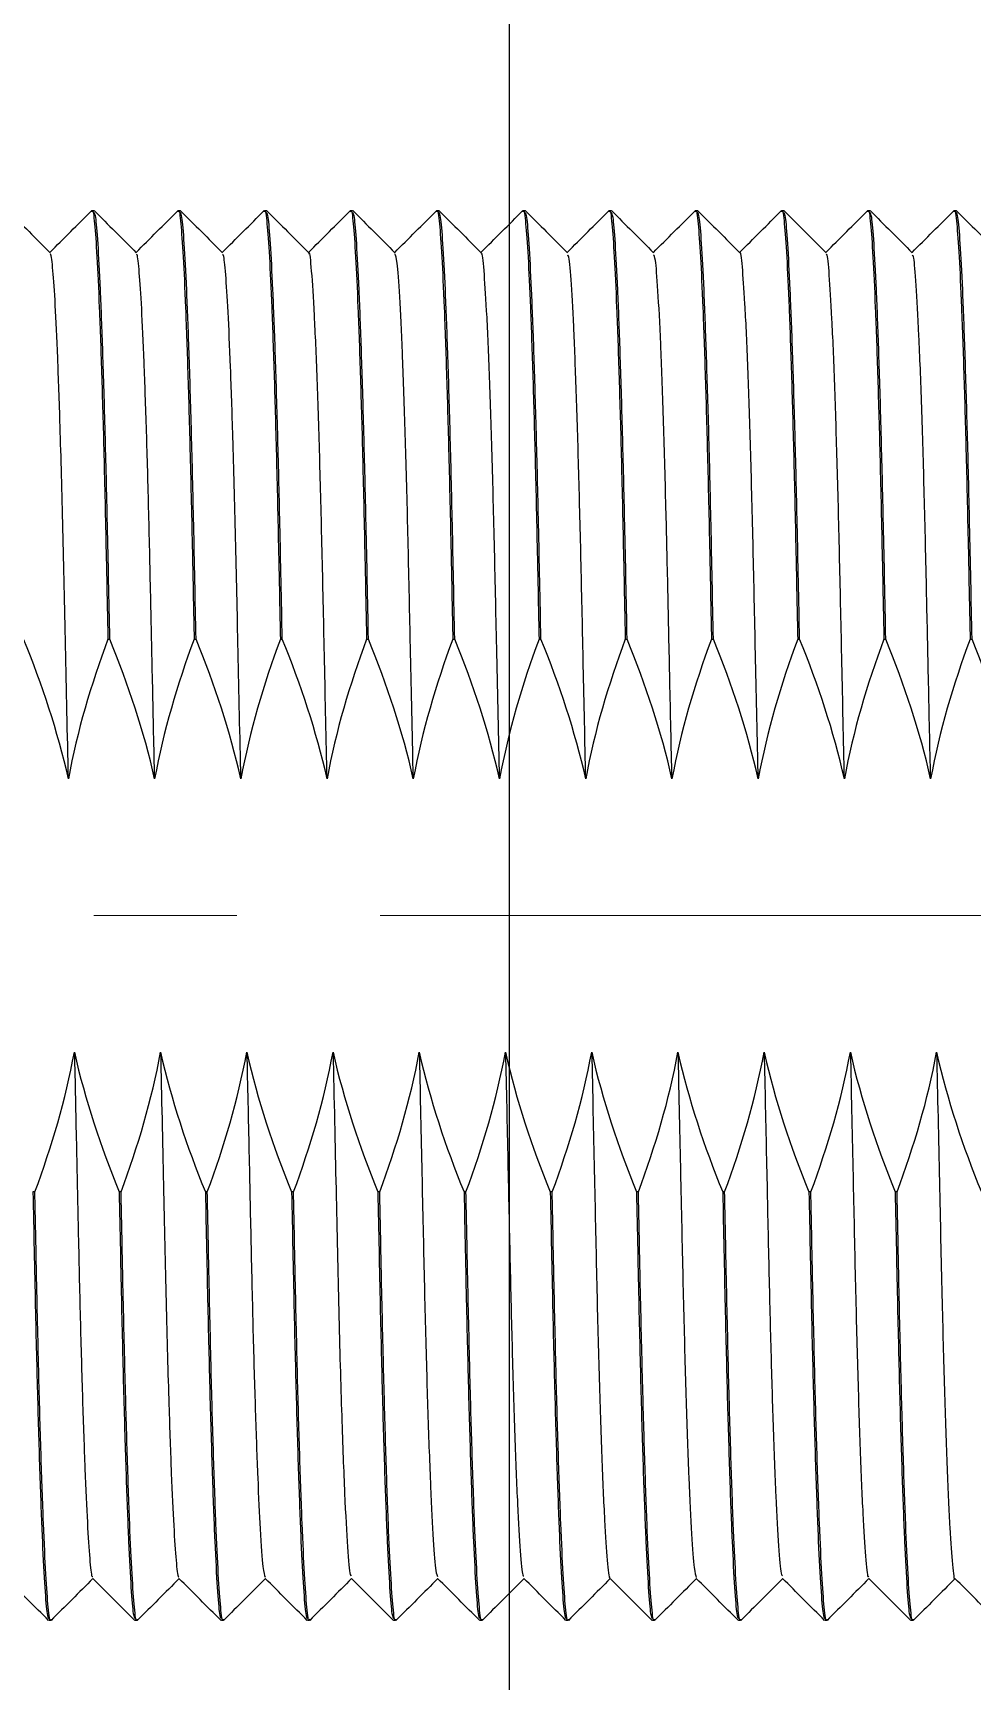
# Model space of a CAD drawing. Extents: x 500 to 100500, y -14500 to 21140.
# Drawn here: x 14910.27 to 14926.92, y -6318.61 to -6289.39 of the extents above; entities that cross this region are included whole.
import ezdxf

# ---------------------------------------------------------------- set-up
doc = ezdxf.new("R2010")
doc.units = 0
doc.linetypes.add('CENTERX2', pattern=[20.32, 12.7, -2.54, 2.54, -2.54])
doc.layers.get('0').update_dxf_attribs({"linetype": 'CONTINUOUS'})

# ---------------------------------------------------------------- blocks, each defined once
blk = doc.blocks.new('Kr2-adsfa2-l065-A$C040E6A72')
for p, q in [((42.248, 25.003), (42.214, 25.003)), ((43.776, 25.003), (43.742, 25.003)), ((45.304, 25.003), (45.27, 25.003)), ((46.833, 25.003), (46.798, 25.003)), ((48.361, 25.003), (48.327, 25.003)), ((49.889, 25.003), (49.855, 25.003)), ((51.417, 25.003), (51.383, 25.003)), ((52.946, 25.003), (52.912, 25.003)), ((54.474, 25.003), (54.44, 25.003)), ((56.002, 25.003), (55.968, 25.003)), ((57.531, 25.003), (57.497, 25.003)), ((41.965, 17.402), (41.931, 17.402)), ((43.494, 17.402), (43.46, 17.402)), ((45.022, 17.402), (44.988, 17.402)), ((46.55, 17.402), (46.516, 17.402)), ((48.078, 17.402), (48.045, 17.402)), ((49.607, 17.402), (49.573, 17.402)), ((51.135, 17.402), (51.101, 17.402)), ((52.663, 17.402), (52.63, 17.402)), ((54.192, 17.402), (54.158, 17.402)), ((55.72, 17.402), (55.686, 17.402)), ((57.248, 17.402), (57.214, 17.402)), ((43.26, 7.604), (43.294, 7.604)), ((44.788, 7.604), (44.822, 7.604)), ((46.317, 7.604), (46.351, 7.604)), ((47.845, 7.604), (47.879, 7.604)), ((49.373, 7.604), (49.407, 7.604)), ((50.902, 7.604), (50.935, 7.604)), ((52.43, 7.604), (52.464, 7.604)), ((53.958, 7.604), (53.992, 7.604)), ((55.487, 7.604), (55.52, 7.604)), ((57.015, 7.604), (57.049, 7.604)), ((58.543, 7.604), (58.577, 7.604)), ((42.978, 0.003), (43.012, 0.003)), ((44.506, 0.003), (44.54, 0.003)), ((46.034, 0.003), (46.068, 0.003)), ((47.563, 0.003), (47.597, 0.003)), ((49.091, 0.003), (49.125, 0.003)), ((50.619, 0.003), (50.653, 0.003)), ((52.148, 0.003), (52.182, 0.003)), ((53.676, 0.003), (53.71, 0.003)), ((55.204, 0.003), (55.238, 0.003)), ((56.732, 0.003), (56.767, 0.003)), ((58.261, 0.003), (58.295, 0.003))]:
    blk.add_line(p, q)
at = {"color": 1, "linetype": 'CENTERX2', "lineweight": 0}
blk.add_line((154.021, 12.503), (0, 12.503), dxfattribs=at)
for points, knots in [([(42.21, 25.001), (42.085, 24.876), (41.836, 24.627), (41.587, 24.378), (41.462, 24.253)], [0, 0, 0, 0, 0.500001, 1, 1, 1, 1]), ([(41.931, 17.402), (41.945, 18.092), (41.972, 19.406), (42.013, 21.107), (42.055, 22.517), (42.098, 23.654), (42.14, 24.454), (42.178, 24.92), (42.2, 24.951), (42.21, 24.965)], [0, 0, 0, 0, 0.160139, 0.30466, 0.453373, 0.597899, 0.746615, 0.891147, 1, 1, 1, 1]), ([(42.248, 24.977), (42.246, 24.985), (42.231, 25.041), (42.203, 24.8), (42.161, 24.243), (42.118, 23.313), (42.075, 22.095), (42.033, 20.588), (41.998, 19.007), (41.975, 17.882), (41.965, 17.402)], [0, 0, 0, 0, 0.02438, 0.166747, 0.313242, 0.455609, 0.602104, 0.74448, 0.890986, 1, 1, 1, 1]), ([(42.995, 24.258), (42.872, 24.381), (42.624, 24.629), (42.376, 24.876), (42.251, 25.001)], [0, 0, 0, 0, 0.497255, 1, 1, 1, 1]), ([(43.738, 25.001), (43.614, 24.876), (43.364, 24.627), (43.115, 24.378), (42.991, 24.253)], [0, 0, 0, 0, 0.500001, 1, 1, 1, 1]), ([(43.46, 17.402), (43.474, 18.092), (43.5, 19.406), (43.541, 21.107), (43.583, 22.517), (43.626, 23.654), (43.669, 24.454), (43.707, 24.92), (43.729, 24.951), (43.738, 24.965)], [0, 0, 0, 0, 0.160139, 0.30466, 0.453373, 0.597899, 0.746615, 0.891147, 1, 1, 1, 1]), ([(43.776, 24.977), (43.774, 24.985), (43.759, 25.041), (43.731, 24.8), (43.689, 24.243), (43.646, 23.313), (43.603, 22.095), (43.561, 20.588), (43.526, 19.007), (43.503, 17.882), (43.494, 17.402)], [0, 0, 0, 0, 0.02438, 0.166747, 0.313242, 0.455609, 0.602104, 0.74448, 0.890986, 1, 1, 1, 1]), ([(44.523, 24.258), (44.4, 24.381), (44.152, 24.629), (43.904, 24.876), (43.78, 25.001)], [0, 0, 0, 0, 0.497255, 1, 1, 1, 1]), ([(45.266, 25.001), (45.142, 24.876), (44.893, 24.627), (44.644, 24.378), (44.519, 24.253)], [0, 0, 0, 0, 0.500001, 1, 1, 1, 1]), ([(44.988, 17.402), (45.002, 18.092), (45.028, 19.406), (45.069, 21.107), (45.111, 22.517), (45.155, 23.654), (45.197, 24.454), (45.235, 24.92), (45.257, 24.951), (45.266, 24.965)], [0, 0, 0, 0, 0.160139, 0.30466, 0.453373, 0.597899, 0.746615, 0.891147, 1, 1, 1, 1]), ([(45.304, 24.977), (45.302, 24.985), (45.287, 25.041), (45.259, 24.8), (45.217, 24.243), (45.174, 23.313), (45.131, 22.095), (45.089, 20.588), (45.054, 19.007), (45.032, 17.882), (45.022, 17.402)], [0, 0, 0, 0, 0.02438, 0.166747, 0.313242, 0.455609, 0.602104, 0.74448, 0.890986, 1, 1, 1, 1]), ([(46.051, 24.258), (45.928, 24.381), (45.68, 24.629), (45.433, 24.876), (45.308, 25.001)], [0, 0, 0, 0, 0.497255, 1, 1, 1, 1]), ([(46.795, 25.001), (46.67, 24.876), (46.421, 24.627), (46.172, 24.378), (46.047, 24.253)], [0, 0, 0, 0, 0.500001, 1, 1, 1, 1]), ([(46.516, 17.402), (46.53, 18.092), (46.556, 19.406), (46.597, 21.107), (46.64, 22.517), (46.683, 23.654), (46.725, 24.454), (46.763, 24.92), (46.785, 24.951), (46.795, 24.965)], [0, 0, 0, 0, 0.160139, 0.30466, 0.453373, 0.597899, 0.746615, 0.891147, 1, 1, 1, 1]), ([(46.833, 24.977), (46.83, 24.985), (46.816, 25.041), (46.787, 24.8), (46.746, 24.243), (46.702, 23.313), (46.66, 22.095), (46.618, 20.588), (46.582, 19.007), (46.56, 17.882), (46.55, 17.402)], [0, 0, 0, 0, 0.02438, 0.166747, 0.313242, 0.455609, 0.602104, 0.74448, 0.890986, 1, 1, 1, 1]), ([(47.58, 24.258), (47.456, 24.381), (47.209, 24.629), (46.961, 24.876), (46.836, 25.001)], [0, 0, 0, 0, 0.497255, 1, 1, 1, 1]), ([(48.323, 25.001), (48.199, 24.876), (47.949, 24.627), (47.7, 24.378), (47.576, 24.253)], [0, 0, 0, 0, 0.500001, 1, 1, 1, 1]), ([(48.045, 17.402), (48.058, 18.092), (48.085, 19.406), (48.126, 21.107), (48.168, 22.517), (48.211, 23.654), (48.254, 24.454), (48.292, 24.92), (48.313, 24.951), (48.323, 24.965)], [0, 0, 0, 0, 0.160139, 0.30466, 0.453373, 0.597899, 0.746615, 0.891147, 1, 1, 1, 1]), ([(48.361, 24.977), (48.359, 24.985), (48.344, 25.041), (48.316, 24.8), (48.274, 24.243), (48.231, 23.313), (48.188, 22.095), (48.146, 20.588), (48.111, 19.007), (48.088, 17.882), (48.078, 17.402)], [0, 0, 0, 0, 0.02438, 0.166747, 0.313242, 0.455609, 0.602104, 0.74448, 0.890986, 1, 1, 1, 1]), ([(49.108, 24.258), (48.985, 24.381), (48.737, 24.629), (48.489, 24.876), (48.365, 25.001)], [0, 0, 0, 0, 0.497255, 1, 1, 1, 1]), ([(49.851, 25.001), (49.727, 24.876), (49.478, 24.627), (49.228, 24.378), (49.104, 24.253)], [0, 0, 0, 0, 0.500001, 1, 1, 1, 1]), ([(49.573, 17.402), (49.587, 18.092), (49.613, 19.406), (49.654, 21.107), (49.696, 22.517), (49.739, 23.654), (49.782, 24.454), (49.82, 24.92), (49.842, 24.951), (49.851, 24.965)], [0, 0, 0, 0, 0.160139, 0.30466, 0.453373, 0.597899, 0.746615, 0.891147, 1, 1, 1, 1]), ([(49.889, 24.977), (49.887, 24.985), (49.872, 25.041), (49.844, 24.8), (49.802, 24.243), (49.759, 23.313), (49.716, 22.095), (49.674, 20.588), (49.639, 19.007), (49.616, 17.882), (49.607, 17.402)], [0, 0, 0, 0, 0.0243804, 0.1667468, 0.3132418, 0.4556089, 0.602104, 0.7444802, 0.8909859, 1, 1, 1, 1]), ([(50.636, 24.258), (50.513, 24.381), (50.265, 24.629), (50.017, 24.876), (49.893, 25.001)], [0, 0, 0, 0, 0.497255, 1, 1, 1, 1]), ([(51.38, 25.001), (51.255, 24.876), (51.006, 24.627), (50.757, 24.378), (50.632, 24.253)], [0, 0, 0, 0, 0.500001, 1, 1, 1, 1]), ([(51.101, 17.402), (51.115, 18.092), (51.141, 19.406), (51.182, 21.107), (51.224, 22.517), (51.268, 23.654), (51.31, 24.454), (51.348, 24.92), (51.37, 24.951), (51.379, 24.965)], [0, 0, 0, 0, 0.1601388, 0.3046605, 0.4533732, 0.5978985, 0.7466146, 0.8911471, 1, 1, 1, 1]), ([(51.417, 24.977), (51.415, 24.985), (51.401, 25.041), (51.372, 24.8), (51.331, 24.243), (51.287, 23.313), (51.245, 22.095), (51.203, 20.588), (51.167, 19.007), (51.145, 17.882), (51.135, 17.402)], [0, 0, 0, 0, 0.02438, 0.166747, 0.313242, 0.455609, 0.602104, 0.74448, 0.890986, 1, 1, 1, 1]), ([(52.165, 24.258), (52.041, 24.381), (51.794, 24.629), (51.546, 24.876), (51.421, 25.001)], [0, 0, 0, 0, 0.497255, 1, 1, 1, 1]), ([(52.908, 25.001), (52.783, 24.876), (52.534, 24.627), (52.285, 24.378), (52.161, 24.253)], [0, 0, 0, 0, 0.500001, 1, 1, 1, 1]), ([(52.63, 17.402), (52.643, 18.092), (52.67, 19.406), (52.711, 21.107), (52.753, 22.517), (52.796, 23.654), (52.839, 24.454), (52.876, 24.92), (52.898, 24.951), (52.908, 24.965)], [0, 0, 0, 0, 0.1601388, 0.3046605, 0.4533732, 0.5978985, 0.7466146, 0.8911471, 1, 1, 1, 1]), ([(52.946, 24.977), (52.944, 24.985), (52.929, 25.041), (52.901, 24.8), (52.859, 24.243), (52.816, 23.313), (52.773, 22.095), (52.731, 20.588), (52.696, 19.007), (52.673, 17.882), (52.663, 17.402)], [0, 0, 0, 0, 0.02438, 0.166747, 0.313242, 0.455609, 0.602104, 0.74448, 0.890986, 1, 1, 1, 1]), ([(53.693, 24.258), (53.57, 24.381), (53.322, 24.629), (53.074, 24.876), (52.949, 25.001)], [0, 0, 0, 0, 0.497255, 1, 1, 1, 1]), ([(54.436, 25.001), (54.312, 24.876), (54.063, 24.627), (53.813, 24.378), (53.689, 24.253)], [0, 0, 0, 0, 0.500001, 1, 1, 1, 1]), ([(54.158, 17.402), (54.172, 18.092), (54.198, 19.406), (54.239, 21.107), (54.281, 22.517), (54.324, 23.654), (54.367, 24.454), (54.405, 24.92), (54.427, 24.951), (54.436, 24.965)], [0, 0, 0, 0, 0.160139, 0.30466, 0.453373, 0.597899, 0.746615, 0.891147, 1, 1, 1, 1]), ([(54.474, 24.977), (54.472, 24.985), (54.457, 25.041), (54.429, 24.8), (54.387, 24.243), (54.344, 23.313), (54.301, 22.095), (54.259, 20.588), (54.224, 19.007), (54.201, 17.882), (54.192, 17.402)], [0, 0, 0, 0, 0.02438, 0.166747, 0.313242, 0.455609, 0.602104, 0.74448, 0.890986, 1, 1, 1, 1]), ([(55.221, 24.258), (55.098, 24.381), (54.85, 24.629), (54.602, 24.876), (54.478, 25.001)], [0, 0, 0, 0, 0.497255, 1, 1, 1, 1]), ([(55.965, 25.001), (55.84, 24.876), (55.591, 24.627), (55.342, 24.378), (55.217, 24.253)], [0, 0, 0, 0, 0.500001, 1, 1, 1, 1]), ([(55.686, 17.402), (55.7, 18.092), (55.726, 19.406), (55.767, 21.107), (55.809, 22.517), (55.853, 23.654), (55.895, 24.454), (55.933, 24.92), (55.955, 24.951), (55.964, 24.965)], [0, 0, 0, 0, 0.1601388, 0.3046605, 0.4533732, 0.5978985, 0.7466146, 0.8911471, 1, 1, 1, 1]), ([(56.002, 24.977), (56, 24.985), (55.985, 25.041), (55.957, 24.8), (55.915, 24.243), (55.872, 23.313), (55.83, 22.095), (55.788, 20.588), (55.752, 19.007), (55.73, 17.882), (55.72, 17.402)], [0, 0, 0, 0, 0.02438, 0.166747, 0.313242, 0.455609, 0.602104, 0.74448, 0.890986, 1, 1, 1, 1]), ([(56.749, 24.258), (56.626, 24.381), (56.378, 24.629), (56.131, 24.876), (56.006, 25.001)], [0, 0, 0, 0, 0.497255, 1, 1, 1, 1]), ([(57.493, 25.001), (57.368, 24.876), (57.119, 24.627), (56.87, 24.378), (56.745, 24.253)], [0, 0, 0, 0, 0.500001, 1, 1, 1, 1]), ([(57.214, 17.402), (57.228, 18.092), (57.255, 19.406), (57.296, 21.107), (57.338, 22.517), (57.381, 23.654), (57.423, 24.454), (57.461, 24.92), (57.483, 24.951), (57.493, 24.965)], [0, 0, 0, 0, 0.1601388, 0.3046605, 0.4533732, 0.5978985, 0.7466146, 0.8911471, 1, 1, 1, 1]), ([(57.531, 24.977), (57.529, 24.985), (57.514, 25.041), (57.486, 24.8), (57.444, 24.243), (57.401, 23.313), (57.358, 22.095), (57.316, 20.588), (57.281, 19.007), (57.258, 17.882), (57.248, 17.402)], [0, 0, 0, 0, 0.02438, 0.166747, 0.313242, 0.455609, 0.602104, 0.74448, 0.890986, 1, 1, 1, 1]), ([(58.278, 24.258), (58.155, 24.381), (57.907, 24.629), (57.659, 24.876), (57.534, 25.001)], [0, 0, 0, 0, 0.497255, 1, 1, 1, 1]), ([(59.021, 25.001), (58.897, 24.876), (58.647, 24.627), (58.398, 24.378), (58.274, 24.253)], [0, 0, 0, 0, 0.500001, 1, 1, 1, 1]), ([(45.722, 14.927), (45.725, 15.064), (45.743, 15.909), (45.776, 17.4), (45.816, 19.279), (45.86, 20.946), (45.908, 22.345), (45.956, 23.412), (46.003, 24.034), (46.032, 24.298), (46.047, 24.248), (46.047, 24.246)], [0, 0, 0, 0, 0.026771, 0.164562, 0.298448, 0.436017, 0.576886, 0.718608, 0.858645, 0.994634, 1, 1, 1, 1]), ([(50.307, 14.927), (50.323, 15.671), (50.354, 17.098), (50.395, 19.034), (50.439, 20.734), (50.486, 22.173), (50.535, 23.289), (50.582, 23.974), (50.614, 24.276), (50.63, 24.232), (50.632, 24.226)], [0, 0, 0, 0, 0.146062, 0.280091, 0.417043, 0.557608, 0.699369, 0.839785, 0.976455, 1, 1, 1, 1]), ([(53.363, 14.927), (53.379, 15.628), (53.409, 17.008), (53.449, 18.908), (53.492, 20.611), (53.539, 22.064), (53.588, 23.232), (53.637, 23.965), (53.67, 24.29), (53.687, 24.236), (53.689, 24.23)], [0, 0, 0, 0, 0.137622, 0.270838, 0.406482, 0.545858, 0.686621, 0.836513, 0.982212, 1, 1, 1, 1]), ([(42.665, 14.927), (42.678, 15.5), (42.702, 16.631), (42.739, 18.335), (42.777, 20.014), (42.824, 21.576), (42.872, 22.844), (42.92, 23.722), (42.96, 24.191), (42.982, 24.204), (42.99, 24.209)], [0, 0, 0, 0, 0.112235, 0.221491, 0.356202, 0.495421, 0.63693, 0.778212, 0.916772, 1, 1, 1, 1]), ([(44.194, 14.927), (44.209, 15.616), (44.238, 16.973), (44.278, 18.844), (44.32, 20.526), (44.366, 21.983), (44.414, 23.143), (44.461, 23.897), (44.496, 24.249), (44.515, 24.219), (44.519, 24.211)], [0, 0, 0, 0, 0.13526, 0.266203, 0.399281, 0.536073, 0.677802, 0.81857, 0.95594, 1, 1, 1, 1]), ([(47.25, 14.927), (47.263, 15.513), (47.288, 16.669), (47.322, 18.282), (47.359, 19.872), (47.402, 21.379), (47.45, 22.692), (47.498, 23.627), (47.541, 24.161), (47.565, 24.201), (47.575, 24.218)], [0, 0, 0, 0, 0.114821, 0.226496, 0.337612, 0.476323, 0.617653, 0.759102, 0.898157, 1, 1, 1, 1]), ([(48.778, 14.927), (48.793, 15.601), (48.822, 16.928), (48.861, 18.76), (48.902, 20.415), (48.946, 21.848), (48.993, 23.019), (49.04, 23.819), (49.077, 24.223), (49.097, 24.21), (49.104, 24.206)], [0, 0, 0, 0, 0.13221, 0.260233, 0.390003, 0.523455, 0.658546, 0.79958, 0.937532, 1, 1, 1, 1]), ([(51.835, 14.927), (51.845, 15.405), (51.866, 16.352), (51.9, 17.903), (51.935, 19.548), (51.981, 21.177), (52.028, 22.534), (52.077, 23.524), (52.122, 24.128), (52.148, 24.201), (52.16, 24.235)], [0, 0, 0, 0, 0.093549, 0.185162, 0.319083, 0.457251, 0.598361, 0.739937, 0.879452, 1, 1, 1, 1]), ([(54.892, 14.927), (54.908, 15.691), (54.941, 17.195), (54.984, 19.246), (55.03, 20.94), (55.075, 22.271), (55.118, 23.25), (55.16, 23.901), (55.193, 24.225), (55.211, 24.218), (55.217, 24.216)], [0, 0, 0, 0, 0.149987, 0.295261, 0.444432, 0.569702, 0.695746, 0.820775, 0.94308, 1, 1, 1, 1]), ([(56.42, 14.927), (56.432, 15.474), (56.455, 16.555), (56.49, 18.146), (56.524, 19.687), (56.564, 21.128), (56.607, 22.354), (56.65, 23.311), (56.692, 23.935), (56.723, 24.237), (56.741, 24.222), (56.745, 24.217)], [0, 0, 0, 0, 0.107131, 0.211596, 0.330843, 0.453819, 0.579172, 0.705167, 0.830015, 0.952022, 1, 1, 1, 1]), ([(57.948, 14.927), (57.966, 15.721), (58, 17.284), (58.045, 19.407), (58.092, 21.123), (58.138, 22.434), (58.181, 23.37), (58.223, 23.968), (58.254, 24.248), (58.27, 24.226), (58.274, 24.22)], [0, 0, 0, 0, 0.155946, 0.307127, 0.462851, 0.588362, 0.714382, 0.839125, 0.960908, 1, 1, 1, 1]), ([(42.56, 10.078), (42.543, 9.304), (42.51, 7.78), (42.467, 5.767), (42.421, 4.047), (42.374, 2.651), (42.325, 1.587), (42.279, 0.968), (42.249, 0.706), (42.235, 0.756), (42.235, 0.758)], [0, 0, 0, 0, 0.152106, 0.299473, 0.437096, 0.578, 0.719736, 0.859767, 0.995731, 1, 1, 1, 1]), ([(44.088, 10.078), (44.073, 9.383), (44.043, 8.013), (44.004, 6.126), (43.961, 4.432), (43.915, 2.983), (43.867, 1.842), (43.82, 1.102), (43.786, 0.755), (43.767, 0.786), (43.763, 0.793)], [0, 0, 0, 0, 0.13655, 0.268733, 0.403213, 0.541418, 0.681063, 0.819719, 0.957052, 1, 1, 1, 1]), ([(45.617, 10.078), (45.603, 9.437), (45.575, 8.175), (45.538, 6.424), (45.5, 4.831), (45.457, 3.379), (45.41, 2.153), (45.362, 1.278), (45.322, 0.812), (45.3, 0.801), (45.292, 0.797)], [0, 0, 0, 0, 0.125696, 0.247541, 0.370274, 0.49659, 0.638105, 0.779372, 0.917899, 1, 1, 1, 1]), ([(47.145, 10.078), (47.135, 9.603), (47.114, 8.662), (47.081, 7.116), (47.045, 5.472), (47, 3.841), (46.952, 2.482), (46.904, 1.488), (46.859, 0.88), (46.832, 0.804), (46.82, 0.769)], [0, 0, 0, 0, 0.092981, 0.184054, 0.317964, 0.456097, 0.597193, 0.738775, 0.878316, 1, 1, 1, 1]), ([(48.673, 10.078), (48.658, 9.366), (48.627, 7.964), (48.587, 6.036), (48.543, 4.314), (48.495, 2.854), (48.446, 1.726), (48.399, 1.035), (48.367, 0.731), (48.35, 0.774), (48.348, 0.781)], [0, 0, 0, 0, 0.139854, 0.275226, 0.413303, 0.555122, 0.698204, 0.838641, 0.97535, 1, 1, 1, 1]), ([(50.202, 10.078), (50.187, 9.428), (50.16, 8.146), (50.122, 6.372), (50.082, 4.712), (50.037, 3.227), (49.988, 2.008), (49.94, 1.191), (49.903, 0.784), (49.883, 0.796), (49.876, 0.799)], [0, 0, 0, 0, 0.127599, 0.25124, 0.376023, 0.515731, 0.657376, 0.798426, 0.936412, 1, 1, 1, 1]), ([(51.73, 10.078), (51.723, 9.742), (51.7, 8.706), (51.665, 7.06), (51.624, 5.236), (51.578, 3.638), (51.53, 2.323), (51.482, 1.384), (51.44, 0.847), (51.415, 0.804), (51.405, 0.786)], [0, 0, 0, 0, 0.065771, 0.202236, 0.336437, 0.475126, 0.616455, 0.757923, 0.897018, 1, 1, 1, 1]), ([(53.258, 10.078), (53.24, 9.255), (53.205, 7.632), (53.158, 5.439), (53.106, 3.607), (53.053, 2.187), (53.002, 1.256), (52.962, 0.789), (52.94, 0.802), (52.933, 0.806)], [0, 0, 0, 0, 0.161927, 0.319098, 0.481416, 0.632311, 0.783041, 0.930585, 1, 1, 1, 1]), ([(54.787, 10.078), (54.774, 9.485), (54.748, 8.316), (54.713, 6.652), (54.677, 5.094), (54.636, 3.681), (54.593, 2.49), (54.548, 1.53), (54.502, 0.89), (54.474, 0.811), (54.461, 0.775)], [0, 0, 0, 0, 0.11616, 0.229086, 0.348819, 0.47225, 0.597811, 0.723748, 0.872789, 1, 1, 1, 1]), ([(56.315, 10.078), (56.298, 9.285), (56.264, 7.721), (56.218, 5.599), (56.171, 3.883), (56.125, 2.572), (56.082, 1.636), (56.04, 1.037), (56.01, 0.758), (55.993, 0.78), (55.989, 0.785)], [0, 0, 0, 0, 0.155946, 0.307127, 0.462851, 0.588362, 0.714382, 0.839125, 0.960908, 1, 1, 1, 1]), ([(57.843, 10.078), (57.831, 9.531), (57.808, 8.45), (57.774, 6.86), (57.739, 5.319), (57.699, 3.878), (57.656, 2.652), (57.613, 1.695), (57.571, 1.07), (57.54, 0.769), (57.523, 0.784), (57.518, 0.788)], [0, 0, 0, 0, 0.107131, 0.211596, 0.330843, 0.453819, 0.579172, 0.705167, 0.830015, 0.952022, 1, 1, 1, 1]), ([(42.978, 0.028), (42.98, 0.02), (42.995, -0.035), (43.023, 0.206), (43.065, 0.762), (43.108, 1.692), (43.151, 2.91), (43.193, 4.418), (43.228, 5.999), (43.25, 7.124), (43.26, 7.604)], [0, 0, 0, 0, 0.0243804, 0.1667468, 0.3132418, 0.4556089, 0.602104, 0.7444802, 0.8909859, 1, 1, 1, 1]), ([(43.294, 7.604), (43.28, 6.913), (43.254, 5.599), (43.213, 3.898), (43.171, 2.489), (43.127, 1.352), (43.085, 0.552), (43.047, 0.086), (43.025, 0.054), (43.016, 0.04)], [0, 0, 0, 0, 0.160139, 0.30466, 0.453373, 0.597899, 0.746615, 0.891147, 1, 1, 1, 1]), ([(44.506, 0.028), (44.508, 0.02), (44.523, -0.035), (44.551, 0.206), (44.593, 0.762), (44.636, 1.692), (44.679, 2.91), (44.721, 4.418), (44.756, 5.999), (44.779, 7.124), (44.788, 7.604)], [0, 0, 0, 0, 0.02438, 0.166747, 0.313242, 0.455609, 0.602104, 0.74448, 0.890986, 1, 1, 1, 1]), ([(44.822, 7.604), (44.808, 6.913), (44.782, 5.599), (44.741, 3.898), (44.699, 2.489), (44.656, 1.352), (44.613, 0.552), (44.575, 0.086), (44.553, 0.054), (44.544, 0.04)], [0, 0, 0, 0, 0.160139, 0.30466, 0.453373, 0.597899, 0.746615, 0.891147, 1, 1, 1, 1]), ([(46.034, 0.028), (46.036, 0.02), (46.051, -0.035), (46.079, 0.206), (46.121, 0.762), (46.164, 1.692), (46.207, 2.91), (46.249, 4.418), (46.284, 5.999), (46.307, 7.124), (46.317, 7.604)], [0, 0, 0, 0, 0.02438, 0.166747, 0.313242, 0.455609, 0.602104, 0.74448, 0.890986, 1, 1, 1, 1]), ([(46.351, 7.604), (46.337, 6.913), (46.31, 5.599), (46.269, 3.898), (46.227, 2.489), (46.184, 1.352), (46.142, 0.552), (46.104, 0.086), (46.082, 0.054), (46.072, 0.04)], [0, 0, 0, 0, 0.1601388, 0.3046605, 0.4533732, 0.5978985, 0.7466146, 0.8911471, 1, 1, 1, 1]), ([(47.563, 0.028), (47.565, 0.02), (47.58, -0.035), (47.608, 0.206), (47.65, 0.762), (47.693, 1.692), (47.735, 2.91), (47.777, 4.418), (47.813, 5.999), (47.835, 7.124), (47.845, 7.604)], [0, 0, 0, 0, 0.02438, 0.166747, 0.313242, 0.455609, 0.602104, 0.74448, 0.890986, 1, 1, 1, 1]), ([(47.879, 7.604), (47.865, 6.913), (47.839, 5.599), (47.798, 3.898), (47.756, 2.489), (47.712, 1.352), (47.67, 0.552), (47.632, 0.086), (47.61, 0.054), (47.601, 0.04)], [0, 0, 0, 0, 0.1601388, 0.3046605, 0.4533732, 0.5978985, 0.7466146, 0.8911471, 1, 1, 1, 1]), ([(49.091, 0.028), (49.093, 0.02), (49.108, -0.035), (49.136, 0.206), (49.178, 0.762), (49.221, 1.692), (49.264, 2.91), (49.306, 4.418), (49.341, 5.999), (49.364, 7.124), (49.373, 7.604)], [0, 0, 0, 0, 0.02438, 0.166747, 0.313242, 0.455609, 0.602104, 0.74448, 0.890986, 1, 1, 1, 1]), ([(49.407, 7.604), (49.393, 6.913), (49.367, 5.599), (49.326, 3.898), (49.284, 2.489), (49.241, 1.352), (49.198, 0.552), (49.16, 0.086), (49.138, 0.054), (49.129, 0.04)], [0, 0, 0, 0, 0.1601388, 0.3046605, 0.4533732, 0.5978985, 0.7466146, 0.8911471, 1, 1, 1, 1]), ([(50.619, 0.028), (50.621, 0.02), (50.636, -0.035), (50.664, 0.206), (50.706, 0.762), (50.749, 1.692), (50.792, 2.91), (50.834, 4.418), (50.869, 5.999), (50.892, 7.124), (50.902, 7.604)], [0, 0, 0, 0, 0.0243804, 0.1667468, 0.3132418, 0.4556089, 0.602104, 0.7444802, 0.8909859, 1, 1, 1, 1]), ([(50.935, 7.604), (50.922, 6.913), (50.895, 5.599), (50.854, 3.898), (50.812, 2.489), (50.769, 1.352), (50.726, 0.552), (50.689, 0.086), (50.667, 0.054), (50.657, 0.04)], [0, 0, 0, 0, 0.160139, 0.30466, 0.453373, 0.597899, 0.746615, 0.891147, 1, 1, 1, 1]), ([(52.148, 0.028), (52.15, 0.02), (52.164, -0.035), (52.193, 0.206), (52.234, 0.762), (52.278, 1.692), (52.32, 2.91), (52.362, 4.418), (52.398, 5.999), (52.42, 7.124), (52.43, 7.604)], [0, 0, 0, 0, 0.02438, 0.166747, 0.313242, 0.455609, 0.602104, 0.74448, 0.890986, 1, 1, 1, 1]), ([(52.464, 7.604), (52.45, 6.913), (52.424, 5.599), (52.383, 3.898), (52.341, 2.489), (52.297, 1.352), (52.255, 0.552), (52.217, 0.086), (52.195, 0.054), (52.186, 0.04)], [0, 0, 0, 0, 0.160139, 0.30466, 0.453373, 0.597899, 0.746615, 0.891147, 1, 1, 1, 1]), ([(53.676, 0.028), (53.678, 0.02), (53.693, -0.035), (53.721, 0.206), (53.763, 0.762), (53.806, 1.692), (53.849, 2.91), (53.891, 4.418), (53.926, 5.999), (53.949, 7.124), (53.958, 7.604)], [0, 0, 0, 0, 0.0243804, 0.1667468, 0.3132418, 0.4556089, 0.602104, 0.7444802, 0.8909859, 1, 1, 1, 1]), ([(53.992, 7.604), (53.978, 6.913), (53.952, 5.599), (53.911, 3.898), (53.869, 2.489), (53.826, 1.352), (53.783, 0.552), (53.745, 0.086), (53.723, 0.054), (53.714, 0.04)], [0, 0, 0, 0, 0.160139, 0.30466, 0.453373, 0.597899, 0.746615, 0.891147, 1, 1, 1, 1]), ([(55.204, 0.028), (55.206, 0.02), (55.221, -0.035), (55.249, 0.206), (55.291, 0.762), (55.334, 1.692), (55.377, 2.91), (55.419, 4.418), (55.454, 5.999), (55.477, 7.124), (55.487, 7.604)], [0, 0, 0, 0, 0.02438, 0.166747, 0.313242, 0.455609, 0.602104, 0.74448, 0.890986, 1, 1, 1, 1]), ([(55.52, 7.604), (55.507, 6.913), (55.48, 5.599), (55.439, 3.898), (55.397, 2.489), (55.354, 1.352), (55.311, 0.552), (55.273, 0.086), (55.252, 0.054), (55.242, 0.04)], [0, 0, 0, 0, 0.1601388, 0.3046605, 0.4533732, 0.5978985, 0.7466146, 0.8911471, 1, 1, 1, 1]), ([(56.732, 0.028), (56.735, 0.02), (56.749, -0.035), (56.778, 0.206), (56.819, 0.762), (56.863, 1.692), (56.905, 2.91), (56.947, 4.418), (56.983, 5.999), (57.005, 7.124), (57.015, 7.604)], [0, 0, 0, 0, 0.0243804, 0.1667468, 0.3132418, 0.4556089, 0.602104, 0.7444802, 0.8909859, 1, 1, 1, 1]), ([(57.049, 7.604), (57.035, 6.913), (57.009, 5.599), (56.968, 3.898), (56.925, 2.489), (56.882, 1.352), (56.84, 0.552), (56.802, 0.086), (56.78, 0.054), (56.77, 0.04)], [0, 0, 0, 0, 0.160139, 0.30466, 0.453373, 0.597899, 0.746615, 0.891147, 1, 1, 1, 1]), ([(58.261, 0.028), (58.263, 0.02), (58.278, -0.035), (58.306, 0.206), (58.348, 0.762), (58.391, 1.692), (58.434, 2.91), (58.476, 4.418), (58.511, 5.999), (58.533, 7.124), (58.543, 7.604)], [0, 0, 0, 0, 0.0243804, 0.1667468, 0.3132418, 0.4556089, 0.602104, 0.7444802, 0.8909859, 1, 1, 1, 1]), ([(58.577, 7.604), (58.563, 6.913), (58.537, 5.599), (58.496, 3.898), (58.454, 2.489), (58.41, 1.352), (58.368, 0.552), (58.33, 0.086), (58.308, 0.054), (58.299, 0.04)], [0, 0, 0, 0, 0.1601388, 0.3046605, 0.4533732, 0.5978985, 0.7466146, 0.8911471, 1, 1, 1, 1]), ([(41.487, 0.005), (41.612, 0.129), (41.861, 0.378), (42.11, 0.627), (42.235, 0.752)], [0, 0, 0, 0, 0.500001, 1, 1, 1, 1]), ([(42.231, 0.748), (42.354, 0.625), (42.602, 0.377), (42.849, 0.129), (42.974, 0.005)], [0, 0, 0, 0, 0.497255, 1, 1, 1, 1]), ([(43.015, 0.005), (43.14, 0.129), (43.389, 0.378), (43.638, 0.627), (43.763, 0.752)], [0, 0, 0, 0, 0.500001, 1, 1, 1, 1]), ([(43.759, 0.748), (43.882, 0.625), (44.13, 0.377), (44.378, 0.129), (44.502, 0.005)], [0, 0, 0, 0, 0.497255, 1, 1, 1, 1]), ([(44.544, 0.005), (44.668, 0.129), (44.918, 0.378), (45.167, 0.627), (45.291, 0.752)], [0, 0, 0, 0, 0.500001, 1, 1, 1, 1]), ([(45.287, 0.748), (45.41, 0.625), (45.658, 0.377), (45.906, 0.129), (46.031, 0.005)], [0, 0, 0, 0, 0.497255, 1, 1, 1, 1]), ([(46.072, 0.005), (46.197, 0.129), (46.446, 0.378), (46.695, 0.627), (46.82, 0.752)], [0, 0, 0, 0, 0.500001, 1, 1, 1, 1]), ([(46.816, 0.748), (46.939, 0.625), (47.187, 0.377), (47.434, 0.129), (47.559, 0.005)], [0, 0, 0, 0, 0.497255, 1, 1, 1, 1]), ([(47.6, 0.005), (47.725, 0.129), (47.974, 0.378), (48.223, 0.627), (48.348, 0.752)], [0, 0, 0, 0, 0.500001, 1, 1, 1, 1]), ([(48.344, 0.748), (48.467, 0.625), (48.715, 0.377), (48.963, 0.129), (49.087, 0.005)], [0, 0, 0, 0, 0.497255, 1, 1, 1, 1]), ([(49.129, 0.005), (49.253, 0.129), (49.502, 0.378), (49.752, 0.627), (49.876, 0.752)], [0, 0, 0, 0, 0.500001, 1, 1, 1, 1]), ([(49.872, 0.748), (49.995, 0.625), (50.243, 0.377), (50.491, 0.129), (50.616, 0.005)], [0, 0, 0, 0, 0.497255, 1, 1, 1, 1]), ([(50.657, 0.005), (50.782, 0.129), (51.031, 0.378), (51.28, 0.627), (51.405, 0.752)], [0, 0, 0, 0, 0.500001, 1, 1, 1, 1]), ([(51.4, 0.748), (51.524, 0.625), (51.771, 0.377), (52.019, 0.129), (52.144, 0.005)], [0, 0, 0, 0, 0.497255, 1, 1, 1, 1]), ([(52.185, 0.005), (52.31, 0.129), (52.559, 0.378), (52.808, 0.627), (52.933, 0.752)], [0, 0, 0, 0, 0.500001, 1, 1, 1, 1]), ([(52.929, 0.748), (53.052, 0.625), (53.3, 0.377), (53.548, 0.129), (53.672, 0.005)], [0, 0, 0, 0, 0.497255, 1, 1, 1, 1]), ([(53.714, 0.005), (53.838, 0.129), (54.087, 0.378), (54.337, 0.627), (54.461, 0.752)], [0, 0, 0, 0, 0.500001, 1, 1, 1, 1]), ([(54.457, 0.748), (54.58, 0.625), (54.828, 0.377), (55.076, 0.129), (55.2, 0.005)], [0, 0, 0, 0, 0.497255, 1, 1, 1, 1]), ([(55.242, 0.005), (55.366, 0.129), (55.616, 0.378), (55.865, 0.627), (55.989, 0.752)], [0, 0, 0, 0, 0.500001, 1, 1, 1, 1]), ([(55.985, 0.748), (56.109, 0.625), (56.356, 0.377), (56.604, 0.129), (56.729, 0.005)], [0, 0, 0, 0, 0.497255, 1, 1, 1, 1]), ([(56.77, 0.005), (56.895, 0.129), (57.144, 0.378), (57.393, 0.627), (57.518, 0.752)], [0, 0, 0, 0, 0.500001, 1, 1, 1, 1]), ([(57.514, 0.748), (57.637, 0.625), (57.885, 0.377), (58.132, 0.129), (58.257, 0.005)], [0, 0, 0, 0, 0.497255, 1, 1, 1, 1]), ([(58.299, 0.005), (58.423, 0.129), (58.672, 0.378), (58.921, 0.627), (59.046, 0.752)], [0, 0, 0, 0, 0.500001, 1, 1, 1, 1])]:
    blk.add_open_spline(points, degree=3, knots=knots)
for points in [[(41.137, 14.927), (41.329, 15.773), (41.603, 16.599), (41.931, 17.402)], [(41.965, 17.402), (42.267, 16.598), (42.509, 15.771), (42.665, 14.927)], [(42.665, 14.927), (42.857, 15.773), (43.131, 16.599), (43.46, 17.402)], [(43.494, 17.402), (43.795, 16.598), (44.037, 15.771), (44.194, 14.927)], [(44.194, 14.927), (44.386, 15.773), (44.66, 16.599), (44.988, 17.402)], [(45.022, 17.402), (45.323, 16.598), (45.565, 15.771), (45.722, 14.927)], [(45.722, 14.927), (45.914, 15.773), (46.188, 16.599), (46.516, 17.402)], [(46.55, 17.402), (46.851, 16.598), (47.094, 15.771), (47.25, 14.927)], [(47.25, 14.927), (47.442, 15.773), (47.716, 16.599), (48.045, 17.402)], [(48.078, 17.402), (48.38, 16.598), (48.622, 15.771), (48.778, 14.927)], [(48.778, 14.927), (48.971, 15.773), (49.244, 16.599), (49.573, 17.402)], [(49.607, 17.402), (49.908, 16.598), (50.15, 15.771), (50.307, 14.927)], [(50.307, 14.927), (50.499, 15.773), (50.773, 16.599), (51.101, 17.402)], [(51.135, 17.402), (51.436, 16.598), (51.678, 15.771), (51.835, 14.927)], [(51.835, 14.927), (52.027, 15.773), (52.301, 16.599), (52.63, 17.402)], [(52.663, 17.402), (52.965, 16.598), (53.207, 15.771), (53.363, 14.927)], [(53.363, 14.927), (53.555, 15.773), (53.829, 16.599), (54.158, 17.402)], [(54.192, 17.402), (54.493, 16.598), (54.735, 15.771), (54.892, 14.927)], [(54.892, 14.927), (55.084, 15.773), (55.358, 16.599), (55.686, 17.402)], [(55.72, 17.402), (56.021, 16.598), (56.263, 15.771), (56.42, 14.927)], [(56.42, 14.927), (56.612, 15.773), (56.886, 16.599), (57.214, 17.402)], [(57.248, 17.402), (57.55, 16.598), (57.792, 15.771), (57.948, 14.927)], [(57.948, 14.927), (58.14, 15.773), (58.414, 16.599), (58.743, 17.402)], [(42.56, 10.078), (42.368, 9.232), (42.094, 8.407), (41.766, 7.604)], [(43.26, 7.604), (42.959, 8.408), (42.717, 9.234), (42.56, 10.078)], [(44.088, 10.078), (43.896, 9.232), (43.622, 8.407), (43.294, 7.604)], [(44.788, 7.604), (44.487, 8.408), (44.245, 9.234), (44.088, 10.078)], [(45.617, 10.078), (45.425, 9.232), (45.151, 8.407), (44.822, 7.604)], [(46.317, 7.604), (46.015, 8.408), (45.773, 9.234), (45.617, 10.078)], [(47.145, 10.078), (46.953, 9.232), (46.679, 8.407), (46.351, 7.604)], [(47.845, 7.604), (47.544, 8.408), (47.302, 9.234), (47.145, 10.078)], [(48.673, 10.078), (48.481, 9.232), (48.207, 8.407), (47.879, 7.604)], [(49.373, 7.604), (49.072, 8.408), (48.83, 9.234), (48.673, 10.078)], [(50.202, 10.078), (50.01, 9.232), (49.736, 8.407), (49.407, 7.604)], [(50.902, 7.604), (50.6, 8.408), (50.358, 9.234), (50.202, 10.078)], [(51.73, 10.078), (51.538, 9.232), (51.264, 8.407), (50.935, 7.604)], [(52.43, 7.604), (52.129, 8.408), (51.887, 9.234), (51.73, 10.078)], [(53.258, 10.078), (53.066, 9.232), (52.792, 8.407), (52.464, 7.604)], [(53.958, 7.604), (53.657, 8.408), (53.415, 9.234), (53.258, 10.078)], [(54.787, 10.078), (54.594, 9.232), (54.321, 8.407), (53.992, 7.604)], [(55.487, 7.604), (55.185, 8.408), (54.943, 9.234), (54.787, 10.078)], [(56.315, 10.078), (56.123, 9.232), (55.849, 8.407), (55.52, 7.604)], [(57.015, 7.604), (56.714, 8.408), (56.472, 9.234), (56.315, 10.078)], [(57.843, 10.078), (57.651, 9.232), (57.377, 8.407), (57.049, 7.604)], [(58.543, 7.604), (58.242, 8.408), (58, 9.234), (57.843, 10.078)]]:
    blk.add_open_spline(points, degree=3)

msp = doc.modelspace()

# ---------------------------------------------------------------- linework, layer by layer
msp.add_line((14918.712, -6155.038, -107.65), (14918.712, -6960.038, -119.038))

# ---------------------------------------------------------------- block references
at = {"xscale": -1}
msp.add_blockref('Kr2-adsfa2-l065-A$C040E6A72', (14968.848, -6317.541, -129.056), dxfattribs=at)

doc.saveas('drawing.dxf')
